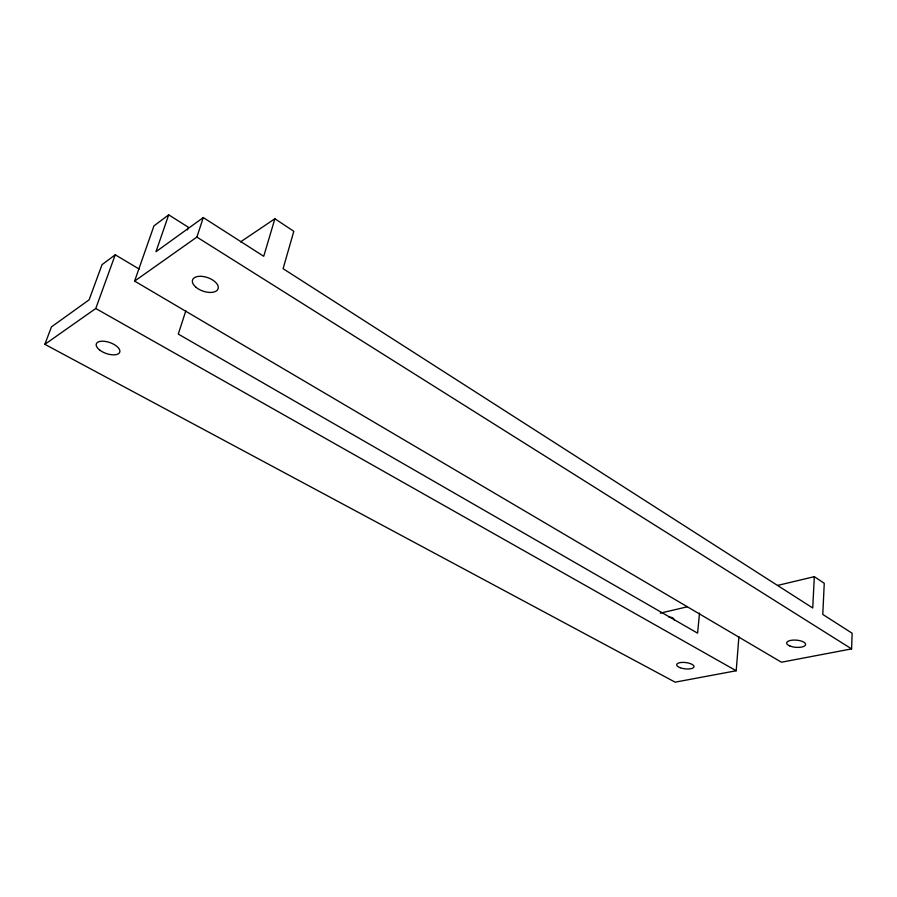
<?xml version="1.0" encoding="UTF-8"?>
<svg xmlns="http://www.w3.org/2000/svg" width="897" height="897" viewBox="0 0 897 897"><rect width="100%" height="100%" fill="white"/><g stroke="black" fill="none" stroke-linecap="round" stroke-linejoin="round"><path stroke-width="1.35" d="M187.462 229.856L188.336 227.233L168.692 214.832L153.959 225.865L134.617 281.097L781.433 662.221L851.589 648.89L852.15 633.248L822.784 614.434L824.253 583.274L814.319 576.681L777.654 585.405M814.319 576.681L812.727 607.987L283.082 268.685L293.812 231.314L274.886 218.756L240.575 241.876M139.136 269.044L115.242 254.793L102.045 264.637L89.106 299.833L51.465 326.867L44.85 344.325L675.138 682.168L736.213 670.754L738.904 636.668M699.525 613.088L697.597 633.17L178.279 334.076L185.847 310.788M274.886 218.756L263.729 256.284L203.294 217.579L155.977 251.709L168.692 214.832M134.617 281.097L196.88 237.077L203.294 217.579M44.85 344.325L95.766 308.501L115.242 254.793M660.282 613.144L687.046 606.865M95.766 308.501L736.213 670.754M196.88 237.077L851.589 648.89M669.05 617.383A8.656 5.965 -60.8 0 1 674.398 620.029M195.681 287.006A13.5 7.142 19.2 0 0 217.657 289.653A13.5 7.142 19.2 0 0 202.621 276.433A13.5 7.142 19.2 0 0 195.681 287.006M790.055 646.075A9.497 3.599 4.7 0 0 805.472 645.021A9.497 3.599 4.7 0 0 792.914 640.11A9.497 3.599 4.7 0 0 790.055 646.075M99.769 350.122A12.423 5.763 19.5 0 0 119.548 352.622A12.423 5.763 19.5 0 0 104.837 341.353A12.423 5.763 19.5 0 0 99.769 350.122M680.24 667.738A8.735 3.162 6.8 0 0 693.975 666.919A8.735 3.162 6.8 0 0 681.81 662.423A8.735 3.162 6.8 0 0 680.24 667.738"/></g></svg>
